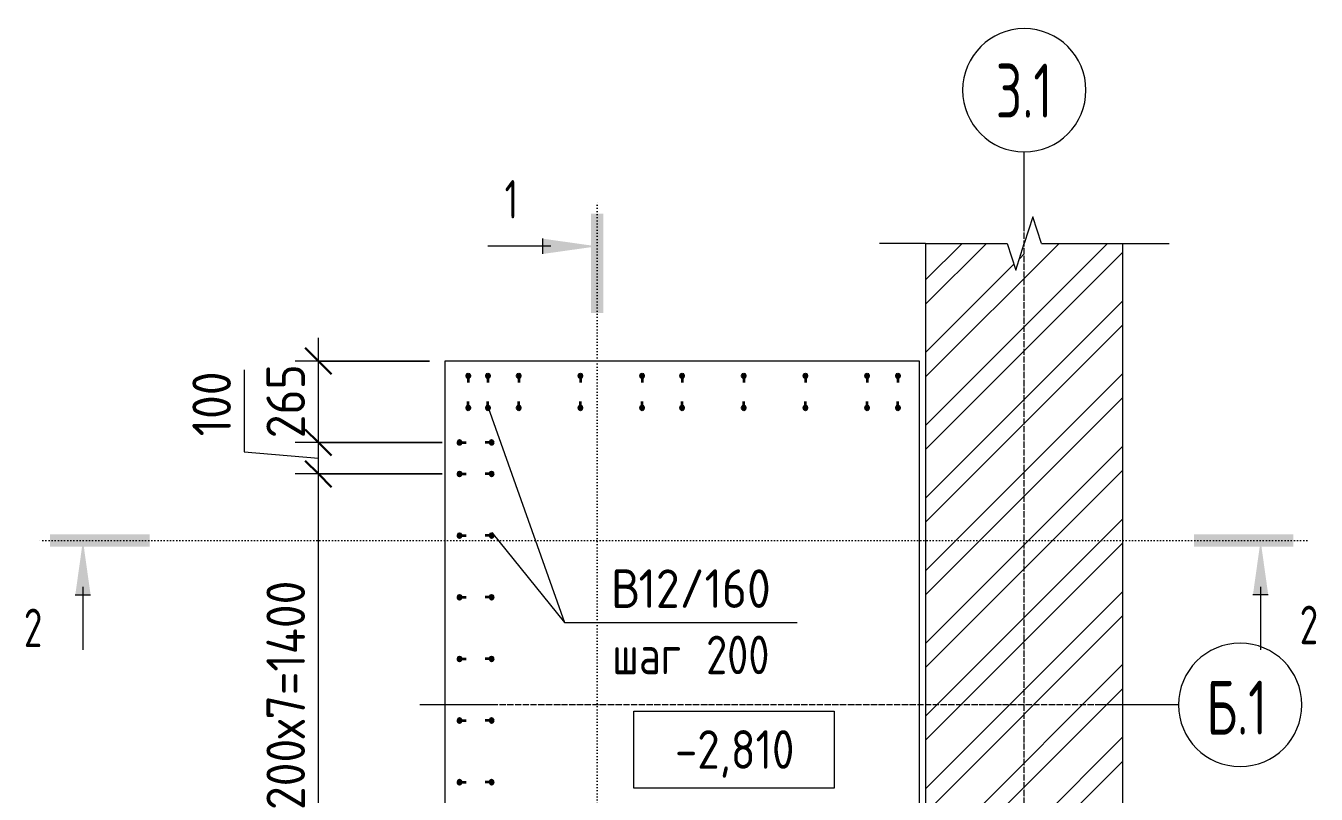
# Model space of a CAD drawing. Header units: millimetres. Extents: x -420 to 46222, y -4716 to 36443.
# Drawn here: x 28571 to 32758, y 33105 to 35597 of the extents above; entities that cross this region are included whole.
import ezdxf

# ---------------------------------------------------------------- set-up
doc = ezdxf.new("R2010")
doc.units = ezdxf.units.MM
doc.linetypes.add('02 Штрихпунктирная _20 мм_', pattern=[25, 20, -2.5, 0, -2.5])
doc.linetypes.add('04 Пунктир 10мм', pattern=[10, 0, -10])
for name, color, linetype, lineweight in [('AA_Dim', 7, 'Continuous', 9), ('AA_Dim-50', 7, 'Continuous', 9), ('AA_Oformlenie', 7, 'Continuous', 9), ('AA_Razrez', 7, 'Continuous', 9), ('AA_Vinoska', 7, 'Continuous', 9), ('AA_Visotnaya otmetka', 7, 'Continuous', 9), ('AF_Stena', 7, 'Continuous', 20), ('AF_Stena_Опалубка', 253, 'Continuous', 20), ('KR_Armatura', 7, 'Continuous', 20), ('KR_Armatura_Tonkie', 7, 'Continuous', 20), ('KR_Fundament', 7, 'Continuous', 20), ('Оси', 7, 'Continuous', 9)]:
    doc.layers.add(name, color=color, linetype=linetype, lineweight=lineweight)
doc.styles.add('ISOCPEUR', font='isocpeur.ttf', dxfattribs={"width": 0.7, "height": 175})
doc.styles.add('ISOCPEUR_1', font='isocpeur.ttf', dxfattribs={"width": 0.7, "height": 125})
doc.styles.add('ISOCPEUR_2', font='isocpeur.ttf', dxfattribs={"width": 0.9, "height": 125})
doc.styles.add('ISOCPEUR_4', font='isocpeur.ttf', dxfattribs={"width": 0.85, "height": 125})
doc.styles.add('ISOCPEUR_5', font='isocpeur.ttf', dxfattribs={"width": 0.8, "height": 125})
doc.dimstyles.new('05_Округл_5мм__прозр_', dxfattribs={"dimscale": 304.8, "dimtxt": 124.497647, "dimasz": 0.278871, "dimexe": 0.246063, "dimexo": 0.164042, "dimgap": 0.016404, "dimtad": 1, "dimdec": 0, "dimrnd": 5, "dimdsep": 46, "dimtxsty": 'ISOCPEUR_2', "dimblk1": 'OBLIQUE', "dimblk2": 'OBLIQUE', "dimsah": 1, "dimcen": 0.09, "dimdle": 0.246063, "dimazin": 0, "dimtfac": 1, "dimtdec": 4, "dimtix": 1, "dimtmove": 1, "dimatfit": 3, "dimfxl": 1, "dimtvp": 1, "dimtolj": 1, "dimtzin": 0, "dimlwd": 18, "dimlwe": 18, "dimarcsym": 2})
doc.dimstyles.new('05_Округл_5мм__прозр__1', dxfattribs={"dimscale": 304.8, "dimtxt": 124.497647, "dimasz": 0.278871, "dimexe": 0.246063, "dimexo": 0.164042, "dimgap": 0.016404, "dimtad": 1, "dimdec": 0, "dimrnd": 5, "dimdsep": 46, "dimtxsty": 'ISOCPEUR_2', "dimblk1": 'OBLIQUE', "dimblk2": 'OBLIQUE', "dimsah": 1, "dimcen": 0.09, "dimdle": 0.246063, "dimazin": 0, "dimtfac": 1, "dimtdec": 4, "dimtix": 1, "dimtmove": 0, "dimatfit": 3, "dimfxl": 1, "dimtvp": 1, "dimtolj": 1, "dimtzin": 0, "dimlwd": 18, "dimlwe": 18, "dimarcsym": 2})

# ---------------------------------------------------------------- blocks, each defined once
blk = doc.blocks.new('265_Выпуск П одной длины _НесАрм_РабПлоск_ - В1 _d12_ t250-4071037-Схема расположения арматурных выпусков вундаментной плиты в_о 3_1-Б_1')
at = {"layer": 'KR_Armatura_Tonkie', "lineweight": 35}
for points in [[(-12, 0), (-11.2, -3), (-9, -5.2), (-6, -6), (-3, -5.2), (-1.8, -4.2), (-0.2, -1.6), (0, 0), (-0.8, 3), (-1.8, 4.2), (-4.4, 5.8), (-7.6, 5.8), (-10.2, 4.2), (-11.8, 1.6)], [(92.2, 1.6), (92.2, -1.6), (92.8, -3), (95, -5.2), (98, -6), (100.6, -5.2), (102.2, -4.2), (103.8, -1.6), (103.8, 1.6), (103.2, 3), (100.6, 5.4), (98, 6), (95, 5.2), (92.8, 3)]]:
    blk.add_hatch(color=256, dxfattribs=at).paths.add_polyline_path(points)
at = {"layer": 'KR_Armatura'}
for centre in [(-6, 0), (98, 0)]:
    blk.add_circle(centre, 6, dxfattribs=at)
at = {"layer": 'KR_Armatura_Tonkie', "lineweight": 35}
for p, q in [((0, 0), (15, 0)), ((92, 0), (77, 0))]:
    blk.add_line(p, q, dxfattribs=at)
for centre, start, end in [((-6, 0), 360, 180), ((-6, 0), 180, 360), ((98, 0), 360, 180), ((98, 0), 180, 360)]:
    blk.add_arc(centre, 6, start, end, dxfattribs=at)
blk = doc.blocks.new('265_Выпуск П одной длины _НесАрм_РабПлоск_ - В1 _d12_ t250-V1-Схема расположения арматурных выпусков вундаментной плиты в_о 3_1-Б_1')
at = {"layer": 'KR_Armatura_Tonkie', "lineweight": 35}
for points in [[(-6, 6), (-9, 5.2), (-10.2, 4.2), (-11.8, 1.6), (-12, 0), (-11.2, -3), (-9, -5.2), (-6, -6), (-3, -5.2), (-1.8, -4.2), (-0.2, -1.6), (0, 0), (-0.8, 3), (-1.8, 4.2), (-4.4, 5.8)], [(98, 6), (95, 5.2), (92.8, 3), (92.2, 1.6), (92.2, -1.6), (92.8, -3), (95, -5.2), (98, -6), (99.6, -5.8), (102.2, -4.2), (103.8, -1.6), (103.8, 1.6), (103.2, 3), (101, 5.2), (99.6, 5.8)]]:
    blk.add_hatch(color=256, dxfattribs=at).paths.add_polyline_path(points)
at = {"layer": 'KR_Armatura'}
for centre in [(-6, 0), (98, 0)]:
    blk.add_circle(centre, 6, dxfattribs=at)
at = {"layer": 'KR_Armatura_Tonkie', "lineweight": 35}
for p, q in [((0, 0), (15, 0)), ((92, 0), (77, 0)), ((95.9, 6), (97.6, 6)), ((-3.9, -6), (-5.6, -6))]:
    blk.add_line(p, q, dxfattribs=at)
for centre, start, end in [((-6, 0), 360, 180), ((-6, 0), 180, 360), ((98, 0), 360, 180), ((98, 0), 180, 360)]:
    blk.add_arc(centre, 6, start, end, dxfattribs=at)
blk = doc.blocks.new('011_ЛинияОбрыва _ЭлУзла_Линия_ - Тип 1-4027516-Схема расположения арматурных выпусков вундаментной плиты в_о 3_1-Б_1')
at = {"layer": 'AA_Oformlenie'}
for p, q in [((0, 0), (265, 0)), ((376.3, 0), (640, 0))]:
    blk.add_line(p, q, dxfattribs=at)
blk = doc.blocks.new('Ось сетки - d_4мм-2765513-Схема расположения арматурных выпусков вундаментной плиты в_о 3_1-Б_1')
at = {"layer": 'Оси'}
for start, end in [(360, 180), (360, 180), (180, 360), (180, 360)]:
    blk.add_arc((0, 0), 4, start, end, dxfattribs=at)
blk = doc.blocks.new('Разрез - Номер узла_ спереди-394134-Схема расположения арматурных выпусков вундаментной плиты в_о 3_1-Б_1')
at = {"layer": 'AA_Razrez'}
for points in [[(7.329, 0.404), (7.329, -0.394), (0.873, -0.394), (0.873, 0.404)], [(3.497, -3.533), (2.503, -3.533), (3, 0)]]:
    blk.add_hatch(color=256, dxfattribs=at).paths.add_polyline_path(points)
for p, q in [((3, -3), (3, -7.096)), ((2.503, -3.533), (3.497, -3.533))]:
    blk.add_line(p, q, dxfattribs=at)
blk = doc.blocks.new('Разрез - Номер узла_ сзади-394133-Схема расположения арматурных выпусков вундаментной плиты в_о 3_1-Б_1')
at = {"layer": 'AA_Razrez'}
for points in [[(7.329, 0.404), (7.329, -0.394), (0.873, -0.394), (0.873, 0.404)], [(3.497, -3.533), (2.503, -3.533), (3, 0)]]:
    blk.add_hatch(color=256, dxfattribs=at).paths.add_polyline_path(points)
for p, q in [((3, -3), (3, -7.096)), ((2.503, -3.533), (3.497, -3.533))]:
    blk.add_line(p, q, dxfattribs=at)
blk = doc.blocks.new('Высотные отметки - Рамка вверх-400294-Схема расположения арматурных выпусков вундаментной плиты в_о 3_1-Б_1')
at = {"layer": 'AA_Vinoska'}
for p, q in [((-13, 0), (-13, 5)), ((-13, 5), (0, 5)), ((0, 5), (0, 0)), ((0, 0), (-13, 0))]:
    blk.add_line(p, q, dxfattribs=at)
blk = doc.blocks.new('DIMBLOCK52-Схема расположения арматурных выпусков вундаментной плиты в_о 3_1-Б_1')
at = {"layer": 'AA_Dim-50', "lineweight": 30}
for p, q in [((29520.5, 34144), (29478, 34186.5)), ((29520.5, 34144), (29563, 34101.5)), ((29520.5, 32744.5), (29478, 32787)), ((29520.5, 32744.5), (29563, 32702))]:
    blk.add_line(p, q, dxfattribs=at)
at = {"layer": 'AA_Dim-50', "lineweight": 18}
for p, q in [((29922.7, 34144), (29445.5, 34144)), ((29520.5, 32744.5), (29520.5, 34144)), ((29520.5, 34144), (29922.7, 34144)), ((29922.7, 32744.5), (29445.5, 32744.5)), ((29520.5, 32744.5), (29922.7, 32744.5))]:
    blk.add_line(p, q, dxfattribs=at)
at = {"layer": 'AA_Dim-50', "color": 0, "lineweight": 18, "insert": (29352.2, 33054), "char_height": 125, "width": 936.605, "attachment_point": 1, "rotation": 90, "line_spacing_factor": 1.149209, "style": 'ISOCPEUR_2'}
blk.add_mtext('200х7=1400', dxfattribs=at)
blk = doc.blocks.new('_Oblique')
at = {"color": 0, "linetype": 'ByBlock', "lineweight": -2}
blk.add_line((-0.5, -0.5), (0.5, 0.5), dxfattribs=at)
blk = doc.blocks.new('DIMBLOCK53-Схема расположения арматурных выпусков вундаментной плиты в_о 3_1-Б_1')
at = {"layer": 'AA_Dim-50', "lineweight": 18}
for p, q in [((29280.2, 34481.4), (29280.2, 34215.9)), ((29922.7, 34246.1), (29445.5, 34246.1)), ((29520.5, 34144), (29520.5, 34246.1)), ((29520.5, 34246.1), (29922.7, 34246.1)), ((29280.2, 34215.9), (29520.5, 34195.1)), ((29922.7, 34144), (29445.5, 34144)), ((29520.5, 34144), (29922.7, 34144))]:
    blk.add_line(p, q, dxfattribs=at)
at = {"layer": 'AA_Dim-50', "lineweight": 30}
for p, q in [((29520.5, 34246.1), (29478, 34288.6)), ((29520.5, 34246.1), (29563, 34203.6)), ((29520.5, 34144), (29478, 34186.5)), ((29520.5, 34144), (29563, 34101.5))]:
    blk.add_line(p, q, dxfattribs=at)
at = {"layer": 'AA_Dim-50', "color": 0, "lineweight": 18, "insert": (29111.9, 34265.9), "char_height": 125, "width": 258.572, "attachment_point": 1, "rotation": 90, "line_spacing_factor": 1.149209, "style": 'ISOCPEUR_2'}
blk.add_mtext('100', dxfattribs=at)
blk = doc.blocks.new('DIMBLOCK54-Схема расположения арматурных выпусков вундаментной плиты в_о 3_1-Б_1')
at = {"layer": 'AA_Dim-50', "lineweight": 18}
for p, q in [((29520.5, 34246.1), (29520.5, 34585)), ((29880.7, 34510), (29445.5, 34510)), ((29520.5, 34510), (29880.7, 34510)), ((29922.7, 34246.1), (29445.5, 34246.1)), ((29520.5, 34246.1), (29922.7, 34246.1))]:
    blk.add_line(p, q, dxfattribs=at)
at = {"layer": 'AA_Dim-50', "lineweight": 30}
for p, q in [((29520.5, 34510), (29478, 34552.5)), ((29520.5, 34510), (29563, 34467.5)), ((29520.5, 34246.1), (29478, 34288.6)), ((29520.5, 34246.1), (29563, 34203.6))]:
    blk.add_line(p, q, dxfattribs=at)
at = {"layer": 'AA_Dim-50', "color": 0, "lineweight": 18, "insert": (29352.2, 34259.6), "char_height": 125, "width": 284.429, "attachment_point": 1, "rotation": 90, "line_spacing_factor": 1.149209, "style": 'ISOCPEUR_2'}
blk.add_mtext('265', dxfattribs=at)
blk = doc.blocks.new('042_М_Арматуры - Диам длина поз _ Комментарий-3662934-Схема расположения арматурных выпусков вундаментной плиты в_о 3_1-Б_1')
at = {"layer": 'AA_Vinoska'}
blk.add_line((-7, 0), (7, 0), dxfattribs=at)

msp = doc.modelspace()

# ---------------------------------------------------------------- hatches: boundary and pattern name
at = {"layer": 'AF_Stena', "lineweight": 9}
h = msp.add_hatch(dxfattribs=at)
h.set_pattern_fill('FP_12', color=256, style=0, pattern_type=2)
h.set_pattern_definition([(45, (28069.88, 0), (-117.8655, 117.8655), []), (45, (28148.46, 0), (-117.8655, 117.8655), [])])
h.paths.add_polyline_path([(31490.7019, 31736.9862), (31755.7019, 31736.9862), (31783.2019, 31823.5887), (31810.7019, 31736.9862), (31810.7019, 31776.2389), (31867.0106, 31776.2389), (31867.0106, 31736.9862), (32130.7019, 31736.9862), (32130.7019, 34891.5133), (31867.0106, 34891.5133), (31867.0106, 34852.2606), (31810.7019, 34852.2606), (31810.7019, 34891.5133), (31783.2019, 34804.9108), (31755.7019, 34891.5133), (31490.7019, 34891.5133), (31490.7019, 31907.0907)])

# ---------------------------------------------------------------- linework, layer by layer
at = {"layer": 'AA_Razrez', "linetype": '04 Пунктир 10мм'}
for p, q in [((30424.7974, 31005.9444), (30424.7974, 35032.1843)), ((32727.3152, 33928.2023), (28606.8595, 33928.2023))]:
    msp.add_line(p, q, dxfattribs=at)
at = {"layer": 'AA_Vinoska'}
for p, q in [((31838.8562, 34978.1634), (31810.7019, 34891.5133)), ((31867.0106, 34891.5133), (31838.8562, 34978.1634)), ((31490.7019, 34891.5133), (31340.7019, 34891.5133)), ((31755.7019, 34891.5133), (31783.2019, 34804.9108)), ((31783.2019, 34804.9108), (31810.7019, 34891.5133)), ((32130.7019, 34891.5133), (32280.7019, 34891.5133)), ((30071.1335, 34359.6664), (30319.1129, 33661.8274)), ((30083.5907, 33954.1784), (30319.1129, 33661.8274)), ((30319.1129, 33661.8274), (30374.0194, 33661.8274)), ((30319.1129, 33661.8274), (30374.0194, 33661.8274))]:
    msp.add_line(p, q, dxfattribs=at)
at = {"layer": 'AA_Visotnaya otmetka'}
msp.add_line((31193.619, 33124.4978), (31193.619, 33124.4978), dxfattribs=at)
msp.add_line((31193.619, 33124.4978), (31193.619, 33124.4978), dxfattribs=at)
at = {"layer": 'AF_Stena_Опалубка'}
for p, q in [((31490.7019, 34891.5133), (31490.7019, 31736.9862)), ((32130.7019, 31736.9862), (32130.7019, 34891.5133))]:
    msp.add_line(p, q, dxfattribs=at)
at = {"layer": 'KR_Fundament'}
for p, q in [((31470.7019, 34510), (29930.7019, 34510)), ((29930.7019, 34510), (29930.7019, 32280)), ((31470.7019, 32280), (31470.7019, 34510))]:
    msp.add_line(p, q, dxfattribs=at)
at = {"layer": 'Оси'}
for p, q in [((31810.7019, 34938.3938), (31810.7019, 35188.3938)), ((30099.2768, 33395), (29849.2768, 33395)), ((32311.0785, 33395), (32061.0785, 33395))]:
    msp.add_line(p, q, dxfattribs=at)
at = {"layer": 'Оси', "linetype": '02 Штрихпунктирная _20 мм_'}
for p, q in [((31810.7019, 31718.7855), (31810.7019, 34938.3938)), ((32061.0785, 33395), (30099.2768, 33395))]:
    msp.add_line(p, q, dxfattribs=at)

# ---------------------------------------------------------------- block references
at = {"layer": 'AA_Oformlenie'}
msp.add_blockref('011_ЛинияОбрыва _ЭлУзла_Линия_ - Тип 1-4027516-Схема расположения арматурных выпусков вундаментной плиты в_о 3_1-Б_1', (31490.7019, 34891.5133), dxfattribs=at)
at = {"layer": 'AA_Razrez', "xscale": 49.99999999999998, "yscale": 49.99999999999998, "zscale": 49.99999999999998, "rotation": 269.9999999999998}
msp.add_blockref('Разрез - Номер узла_ спереди-394134-Схема расположения арматурных выпусков вундаментной плиты в_о 3_1-Б_1', (30424.7974, 35032.1843), dxfattribs=at)
at = {"layer": 'AA_Razrez', "xscale": 49.99999999999998, "yscale": 49.99999999999998, "zscale": 49.99999999999998}
msp.add_blockref('Разрез - Номер узла_ спереди-394134-Схема расположения арматурных выпусков вундаментной плиты в_о 3_1-Б_1', (28606.8595, 33928.2023), dxfattribs=at)
at = {"layer": 'AA_Razrez', "extrusion": (0, 0, -1), "xscale": 49.99999999999998, "yscale": 49.99999999999998, "zscale": 49.99999999999998}
msp.add_blockref('Разрез - Номер узла_ сзади-394133-Схема расположения арматурных выпусков вундаментной плиты в_о 3_1-Б_1', (-32727.3152, 33928.2023), dxfattribs=at)
at = {"layer": 'AA_Vinoska', "xscale": 49.99999999999998, "yscale": 49.99999999999998, "zscale": 49.99999999999998}
for name, p in [('042_М_Арматуры - Диам длина поз _ Комментарий-3662934-Схема расположения арматурных выпусков вундаментной плиты в_о 3_1-Б_1', (30724.0194, 33661.8274)), ('042_М_Арматуры - Диам длина поз _ Комментарий-3662934-Схема расположения арматурных выпусков вундаментной плиты в_о 3_1-Б_1', (30724.0194, 33661.8274)), ('Высотные отметки - Рамка вверх-400294-Схема расположения арматурных выпусков вундаментной плиты в_о 3_1-Б_1', (31193.619, 33124.4978))]:
    msp.add_blockref(name, p, dxfattribs=at)
at = {"layer": 'KR_Armatura_Tonkie', "lineweight": 35}
for name, p, rotation in [('265_Выпуск П одной длины _НесАрм_РабПлоск_ - В1 _d12_ t250-4071037-Схема расположения арматурных выпусков вундаментной плиты в_о 3_1-Б_1', (30006.7019, 34364), 89.99999999999955), ('265_Выпуск П одной длины _НесАрм_РабПлоск_ - В1 _d12_ t250-4071037-Схема расположения арматурных выпусков вундаментной плиты в_о 3_1-Б_1', (30070.7019, 34364), 89.99999999999955), ('265_Выпуск П одной длины _НесАрм_РабПлоск_ - В1 _d12_ t250-4071037-Схема расположения арматурных выпусков вундаментной плиты в_о 3_1-Б_1', (30170.7019, 34364), 89.99999999999955), ('265_Выпуск П одной длины _НесАрм_РабПлоск_ - В1 _d12_ t250-4071037-Схема расположения арматурных выпусков вундаментной плиты в_о 3_1-Б_1', (30370.7019, 34364), 89.99999999999955), ('265_Выпуск П одной длины _НесАрм_РабПлоск_ - В1 _d12_ t250-4071037-Схема расположения арматурных выпусков вундаментной плиты в_о 3_1-Б_1', (30570.7019, 34364), 89.99999999999955), ('265_Выпуск П одной длины _НесАрм_РабПлоск_ - В1 _d12_ t250-4071037-Схема расположения арматурных выпусков вундаментной плиты в_о 3_1-Б_1', (30700.7019, 34364), 89.99999999999955), ('265_Выпуск П одной длины _НесАрм_РабПлоск_ - В1 _d12_ t250-4071037-Схема расположения арматурных выпусков вундаментной плиты в_о 3_1-Б_1', (30900.7019, 34364), 89.99999999999955), ('265_Выпуск П одной длины _НесАрм_РабПлоск_ - В1 _d12_ t250-4071037-Схема расположения арматурных выпусков вундаментной плиты в_о 3_1-Б_1', (31100.7019, 34364), 89.99999999999955), ('265_Выпуск П одной длины _НесАрм_РабПлоск_ - В1 _d12_ t250-4071037-Схема расположения арматурных выпусков вундаментной плиты в_о 3_1-Б_1', (31300.7019, 34364), 89.99999999999955), ('265_Выпуск П одной длины _НесАрм_РабПлоск_ - В1 _d12_ t250-4071037-Схема расположения арматурных выпусков вундаментной плиты в_о 3_1-Б_1', (31400.7019, 34364), 89.99999999999955), ('265_Выпуск П одной длины _НесАрм_РабПлоск_ - В1 _d12_ t250-V1-Схема расположения арматурных выпусков вундаментной плиты в_о 3_1-Б_1', (30076.7019, 34246.1356), 180), ('265_Выпуск П одной длины _НесАрм_РабПлоск_ - В1 _d12_ t250-V1-Схема расположения арматурных выпусков вундаментной плиты в_о 3_1-Б_1', (30076.7019, 34144.0094), 180), ('265_Выпуск П одной длины _НесАрм_РабПлоск_ - В1 _d12_ t250-V1-Схема расположения арматурных выпусков вундаментной плиты в_о 3_1-Б_1', (30076.7019, 33944.085), 180), ('265_Выпуск П одной длины _НесАрм_РабПлоск_ - В1 _d12_ t250-V1-Схема расположения арматурных выпусков вундаментной плиты в_о 3_1-Б_1', (30076.7019, 33744.1607), 180), ('265_Выпуск П одной длины _НесАрм_РабПлоск_ - В1 _d12_ t250-V1-Схема расположения арматурных выпусков вундаментной плиты в_о 3_1-Б_1', (30076.7019, 33544.2363), 180), ('265_Выпуск П одной длины _НесАрм_РабПлоск_ - В1 _d12_ t250-V1-Схема расположения арматурных выпусков вундаментной плиты в_о 3_1-Б_1', (30076.7019, 33344.3119), 180), ('265_Выпуск П одной длины _НесАрм_РабПлоск_ - В1 _d12_ t250-V1-Схема расположения арматурных выпусков вундаментной плиты в_о 3_1-Б_1', (30076.7019, 33144.3876), 180)]:
    msp.add_blockref(name, p, dxfattribs=dict(at, rotation=rotation))
at = {"layer": 'Оси', "xscale": 49.99999999999998, "yscale": 49.99999999999998, "zscale": 49.99999999999998}
msp.add_blockref('Ось сетки - d_4мм-2765513-Схема расположения арматурных выпусков вундаментной плиты в_о 3_1-Б_1', (31810.7019, 35388.3938), dxfattribs=at)
at = {"layer": 'Оси', "xscale": 49.99999999999998, "yscale": 49.99999999999998, "zscale": 49.99999999999998, "rotation": 89.9999999999998}
msp.add_blockref('Ось сетки - d_4мм-2765513-Схема расположения арматурных выпусков вундаментной плиты в_о 3_1-Б_1', (32511.0785, 33395), dxfattribs=at)

# ---------------------------------------------------------------- texts
at = {"layer": 'AA_Razrez', "char_height": 125, "attachment_point": 1, "style": 'ISOCPEUR_1'}
for s, insert, width in [('\\fISOCPEUR|b0|i0|c204|p34|;\\W.7;1', (30124.8539, 35097.1076), 53.312219), ('\\fISOCPEUR|b0|i0|c204|p34|;\\W.7;2', (28565.2383, 33707.2109), 75.759469), ('\\fISOCPEUR|b0|i0|c204|p34|;\\W.7;2', (32704.1864, 33716.7979), 75.759469)]:
    msp.add_mtext(s, dxfattribs=dict(at, insert=insert, width=width))
at = {"layer": 'AA_Vinoska', "char_height": 125, "attachment_point": 1}
for s, insert, width, style in [('\\fISOCPEUR|b0|i0|c204|p34|;\\W.9;В', (30470.0264, 33834.5326), 108.227812, 'ISOCPEUR_2'), ('\\fISOCPEUR|b0|i0|c204|p34|;\\W.9;В', (30470.0264, 33834.5326), 108.227812, 'ISOCPEUR_2'), ('12/160', (30559.3233, 33834.5326), 526.708687, 'ISOCPEUR_2'), ('12/160', (30559.3233, 33834.5326), 526.708687, 'ISOCPEUR_2'), (' 200', (30714.8723, 33619.58), 333.502, 'ISOCPEUR_5'), ('шаг', (30474.1014, 33619.58), 291.81425, 'ISOCPEUR_5')]:
    msp.add_mtext(s, dxfattribs=dict(at, insert=insert, width=width, style=style))
at = {"layer": 'AA_Visotnaya otmetka', "insert": (30677.5277, 33312.8047), "char_height": 125, "width": 458.61918, "attachment_point": 1, "line_spacing_factor": 1.149209, "style": 'ISOCPEUR_4'}
msp.add_mtext('-2,810', dxfattribs=at)
at = {"layer": 'Оси', "char_height": 175, "attachment_point": 1, "style": 'ISOCPEUR'}
for s, insert, width in [('3.1', (31718.0616, 35474.5668), 224.4725), ('\\fISOCPEUR|b0|i0|c204|p34|;\\W.7;Б', (32401.465, 33473.519), 120.653969), ('.1', (32501.0144, 33473.519), 120.653969)]:
    msp.add_mtext(s, dxfattribs=dict(at, insert=insert, width=width))

# ---------------------------------------------------------------- dimensions: what is measured, and where the dimension line sits
at = {"layer": 'AA_Dim', "lineweight": 18}
for base, p1, p2, override, picture, middle in [((29520.4768, 34510), (29972.7019, 34246.1356), (29930.7019, 34510), {"dimpost": '<>', "dimfxl": 267.186153}, 'DIMBLOCK54-Схема расположения арматурных выпусков вундаментной плиты в_о 3_1-Б_1', (29452.9768, 34378.0678)), ((29520.4768, 34144.0094), (29972.7019, 32744.5388), (29972.7019, 34144.0094), {"dimpost": '200х7=<>', "dimfxl": 1399.47058}, 'DIMBLOCK52-Схема расположения арматурных выпусков вундаментной плиты в_о 3_1-Б_1', (29452.9768, 33444.2741))]:
    dim = msp.add_linear_dim(base=base, p1=p1, p2=p2, angle=90, dimstyle='05_Округл_5мм__прозр__1', override=override, dxfattribs=at)
    dim.commit()
    dim.dimension.update_dxf_attribs({"geometry": picture, "text_midpoint": middle})
dim = msp.add_linear_dim(base=(29520.4768, 34246.1356), p1=(29972.7019, 34144.0094), p2=(29972.7019, 34246.1356), angle=90, dimstyle='05_Округл_5мм__прозр_', override={"dimpost": '<>', "dimfxl": 102.126148}, dxfattribs=at)
dim.commit()
dim.dimension.update_dxf_attribs({"geometry": 'DIMBLOCK53-Схема расположения арматурных выпусков вундаментной плиты в_о 3_1-Б_1', "text_midpoint": (29195.2331, 34395.1987), "dimtype": 160, "text_rotation": 90})

doc.saveas('drawing.dxf')
